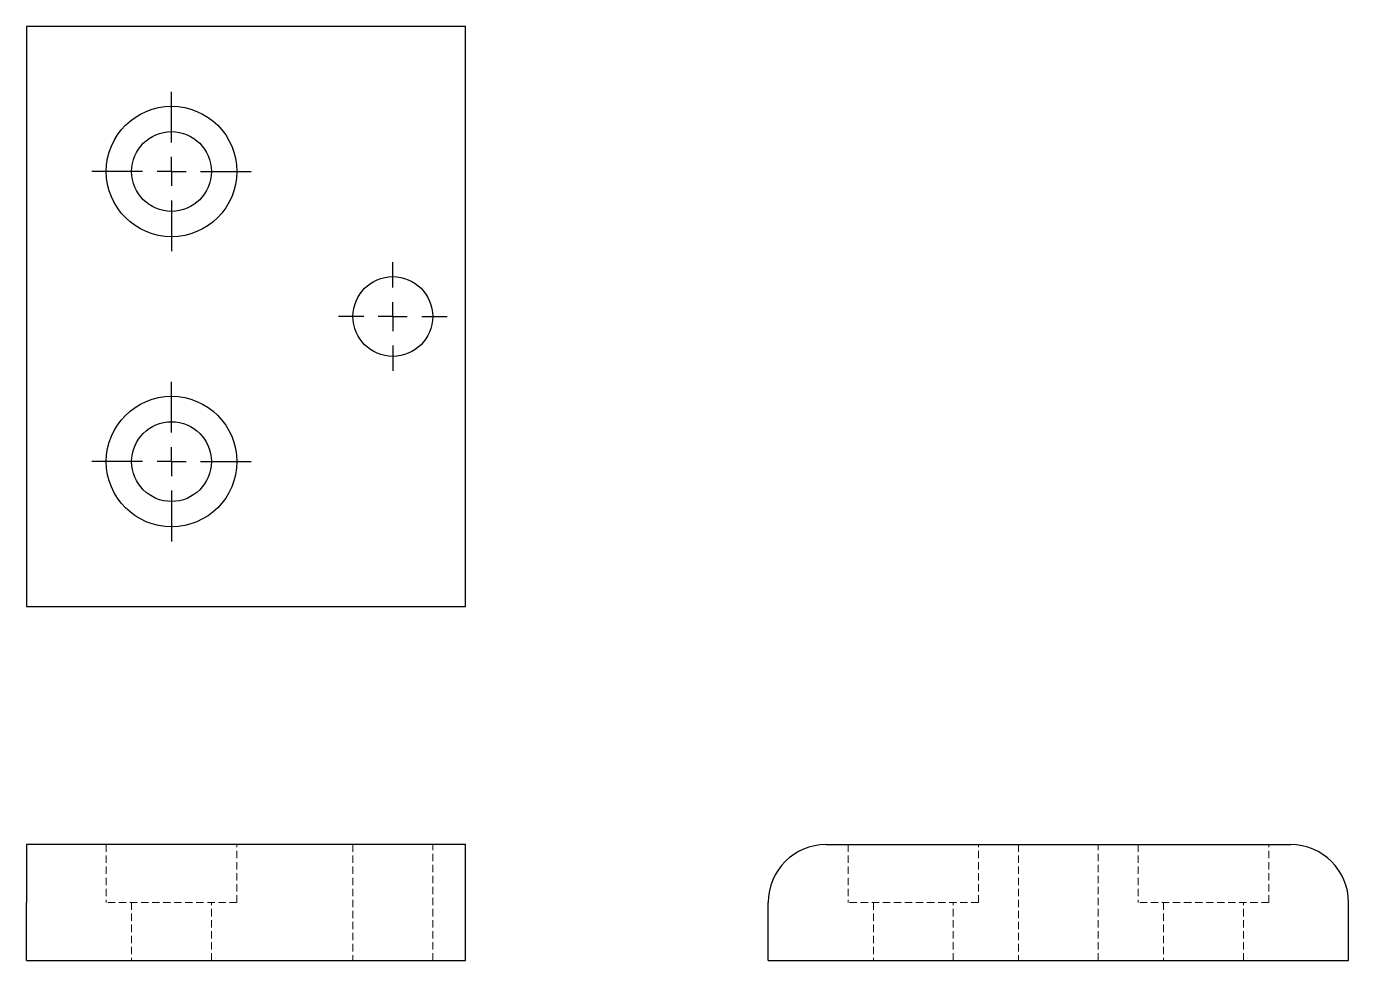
# Model space of a CAD drawing. Header units: millimetres. Extents: x 45 to 273, y 47 to 208.
import ezdxf

# ---------------------------------------------------------------- set-up
doc = ezdxf.new("R2010")
doc.units = ezdxf.units.MM
doc.linetypes.add('HIDDEN', pattern=[1.905, 1.27, -0.635])
doc.layers.add('10', color=7, linetype='Continuous')

# ---------------------------------------------------------------- blocks, each defined once
blk = doc.blocks.new('SW_CENTERMARKSYMBOL_0')
at = {"layer": '10', "color": 0}
for p, q in [((0, 5), (0, 13.75)), ((0, 0), (0, 2.5)), ((-5, 0), (-13.75, 0)), ((0, 0), (-2.5, 0)), ((0, 0), (0, -2.5)), ((0, 0), (2.5, 0)), ((5, 0), (13.75, 0)), ((0, -5), (0, -13.75))]:
    blk.add_line(p, q, dxfattribs=at)
blk = doc.blocks.new('SW_CENTERMARKSYMBOL_1')
at = {"layer": '10', "color": 0}
for p, q in [((0, 5), (0, 13.75)), ((0, 0), (0, 2.5)), ((-5, 0), (-13.75, 0)), ((0, 0), (-2.5, 0)), ((0, 0), (0, -2.5)), ((0, 0), (2.5, 0)), ((5, 0), (13.75, 0)), ((0, -5), (0, -13.75))]:
    blk.add_line(p, q, dxfattribs=at)
blk = doc.blocks.new('SW_CENTERMARKSYMBOL_2')
at = {"layer": '10', "color": 0}
for p, q in [((0, 5), (0, 9.375)), ((0, 0), (0, 2.5)), ((-5, 0), (-9.375, 0)), ((0, 0), (-2.5, 0)), ((0, 0), (0, -2.5)), ((0, 0), (2.5, 0)), ((5, 0), (9.375, 0)), ((0, -5), (0, -9.375))]:
    blk.add_line(p, q, dxfattribs=at)

msp = doc.modelspace()

# ---------------------------------------------------------------- linework, layer by layer
at = {"color": 7, "linetype": 'Continuous', "lineweight": 25}
for p, q in [((120.8125, 208), (45.1875, 208)), ((45.1875, 208), (45.1875, 198)), ((120.8125, 198), (120.8125, 208)), ((45.1875, 198), (45.1875, 118)), ((120.8125, 118), (120.8125, 198)), ((45.1875, 118), (45.1875, 108)), ((120.8125, 108), (120.8125, 118)), ((45.1875, 108), (120.8125, 108)), ((120.8125, 67), (45.1875, 67)), ((45.1875, 67), (45.1875, 57)), ((120.8125, 57), (120.8125, 67)), ((183, 67), (263, 67)), ((45.1875, 47), (45.1875, 57)), ((120.8125, 47), (120.8125, 57)), ((173, 47), (173, 57)), ((273, 47), (273, 57)), ((45.1875, 47), (120.8125, 47)), ((173, 47), (273, 47))]:
    msp.add_line(p, q, dxfattribs=at)
at = {"color": 7, "linetype": 'HIDDEN', "lineweight": 18}
for p, q in [((58.9375, 67), (58.9375, 57)), ((81.4375, 57), (81.4375, 67)), ((101.4375, 67), (101.4375, 47)), ((115.1875, 47), (115.1875, 67)), ((186.75, 67), (186.75, 57)), ((209.25, 57), (209.25, 67)), ((216.125, 67), (216.125, 47)), ((229.875, 47), (229.875, 67)), ((236.75, 67), (236.75, 57)), ((259.25, 57), (259.25, 67)), ((81.4375, 57), (58.9375, 57)), ((63.3125, 57), (63.3125, 47)), ((77.0625, 47), (77.0625, 57)), ((209.25, 57), (186.75, 57)), ((191.125, 57), (191.125, 47)), ((204.875, 47), (204.875, 57)), ((259.25, 57), (236.75, 57)), ((241.125, 57), (241.125, 47)), ((254.875, 47), (254.875, 57))]:
    msp.add_line(p, q, dxfattribs=at)
at = {"color": 7, "linetype": 'Continuous', "lineweight": 25}
for centre, radius in [((70.1875, 183), 11.25), ((70.1875, 183), 6.875), ((108.3125, 158), 6.875), ((70.1875, 133), 11.25), ((70.1875, 133), 6.875)]:
    msp.add_circle(centre, radius, dxfattribs=at)
for centre, start, end in [((183, 57), 90, 180), ((263, 57), 0, 90)]:
    msp.add_arc(centre, 10, start, end, dxfattribs=at)

# ---------------------------------------------------------------- block references
at = {"layer": '10'}
for name, p in [('SW_CENTERMARKSYMBOL_0', (70.1875, 183)), ('SW_CENTERMARKSYMBOL_2', (108.3125, 158)), ('SW_CENTERMARKSYMBOL_1', (70.1875, 133))]:
    msp.add_blockref(name, p, dxfattribs=at)

doc.saveas('drawing.dxf')
